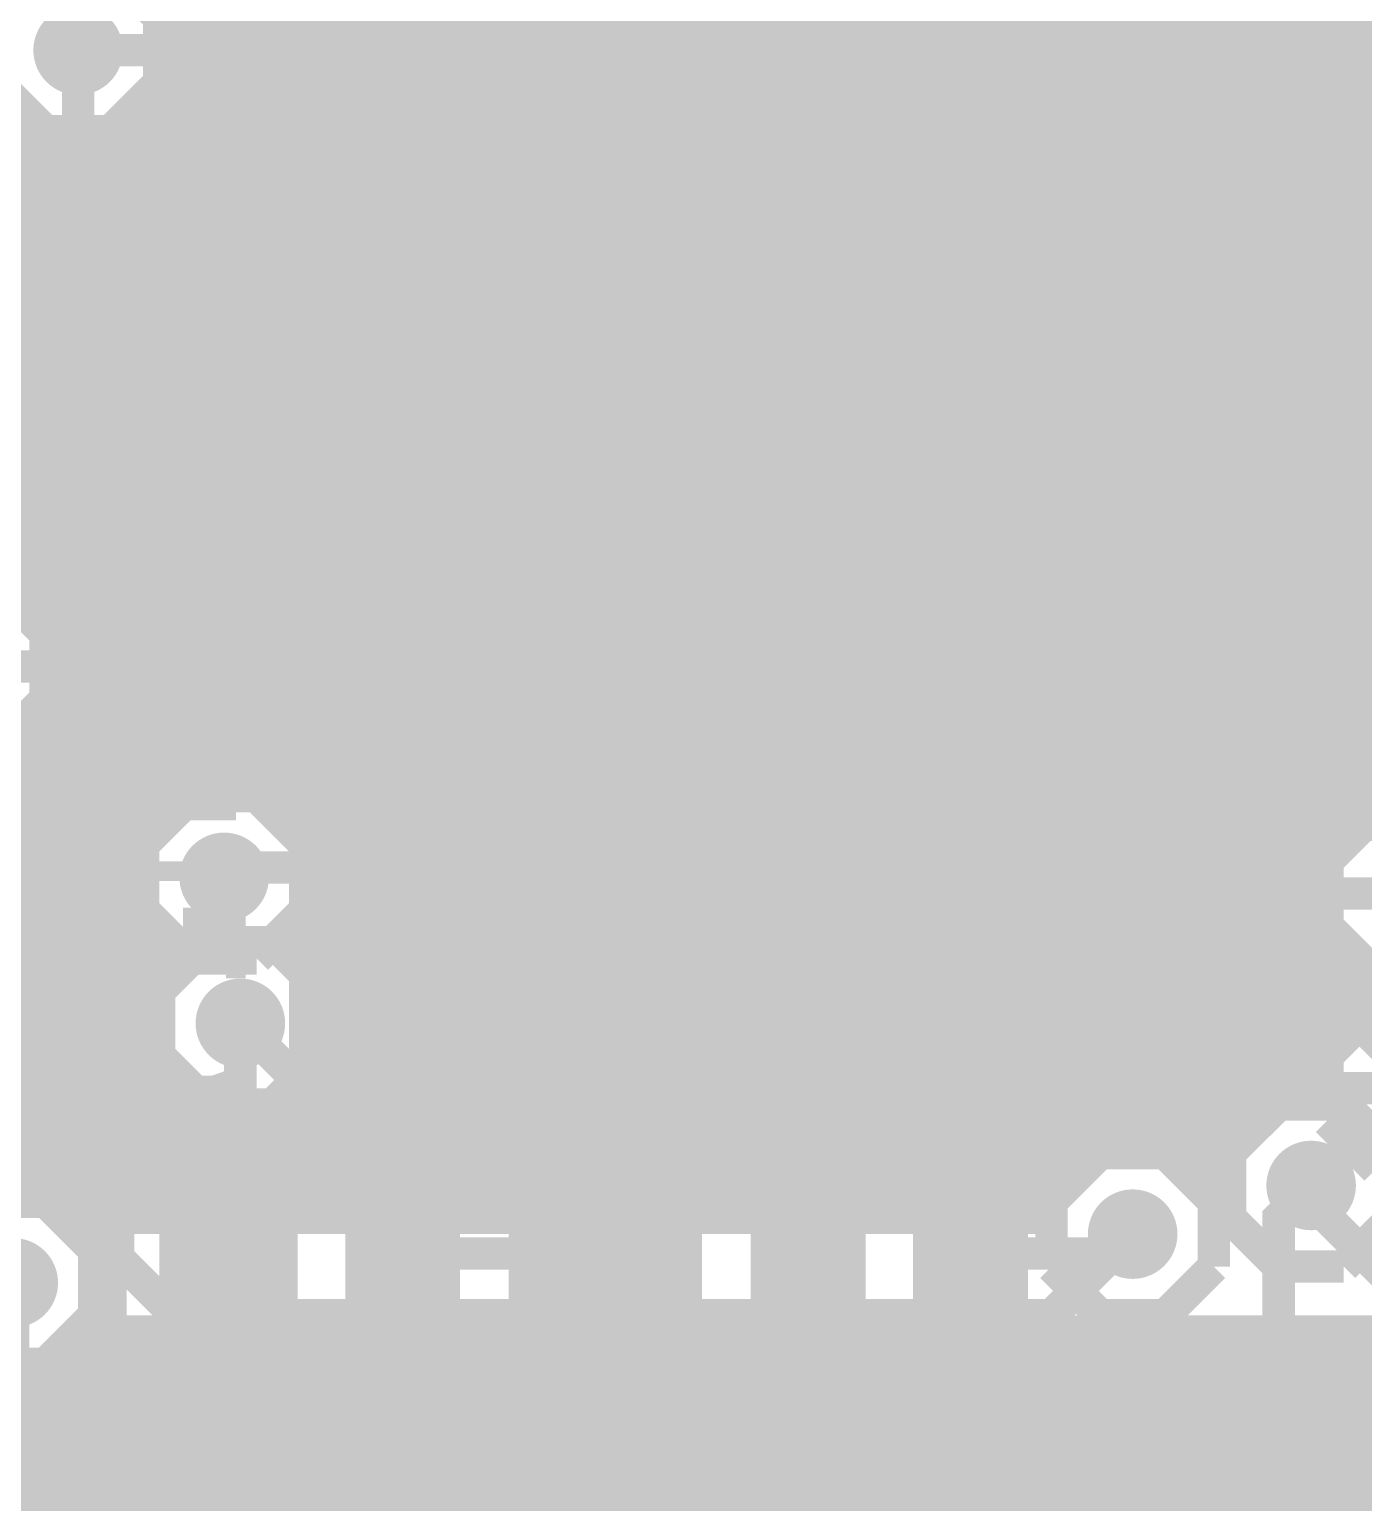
# Model space of a CAD drawing. Extents: x -5 to 208, y -5 to 206.
# Drawn here: x 96.77 to 107.22, y 165.03 to 176.57 of the extents above; entities that cross this region are included whole.
import ezdxf

# ---------------------------------------------------------------- set-up
doc = ezdxf.new("R2010")
doc.units = 0
doc.header["$MEASUREMENT"] = 0
doc.layers.get('0').update_dxf_attribs({"linetype": 'CONTINUOUS'})
for name, color, linetype in [('22-301-0_BOT', 7, 'CONTINUOUS'), ('22-301-0_DRD', 7, 'CONTINUOUS'), ('22-301-0_IN1', 1, 'CONTINUOUS'), ('22-301-0_IN2', 4, 'CONTINUOUS'), ('22-301-0_SMT', 5, 'CONTINUOUS'), ('22-301-0_SST', 10, 'CONTINUOUS'), ('22-301-0_TOP', 14, 'CONTINUOUS'), ('THRUHOLE_TAP', 11, 'CONTINUOUS')]:
    doc.layers.add(name, color=color, linetype=linetype)

# ---------------------------------------------------------------- blocks, each defined once
blk = doc.blocks.new('ROUND_66')
at = {"const_width": 0.35052}
blk.add_lwpolyline([(-0.17526, 0, 1), (0.17526, 0, 1)], format="xyb", close=True, dxfattribs=at)
blk = doc.blocks.new('ROUND_70')
at = {"const_width": 0.35052}
blk.add_lwpolyline([(-0.17526, 0, 1), (0.17526, 0, 1)], format="xyb", close=True, dxfattribs=at)
blk = doc.blocks.new('ROUND_69')
at = {"const_width": 0.35052}
blk.add_lwpolyline([(-0.17526, 0, 1), (0.17526, 0, 1)], format="xyb", close=True, dxfattribs=at)
blk = doc.blocks.new('RECTANGLE_6')
blk.add_solid([(0.4826, 0.4064), (0.4826, -0.4064), (-0.4826, 0.4064), (-0.4826, -0.4064)])
blk = doc.blocks.new('RECTANGLE_46')
blk.add_solid([(0.29972, 0.65024), (0.29972, -0.65024), (-0.29972, 0.65024), (-0.29972, -0.65024)])
blk = doc.blocks.new('RECTANGLE_47')
blk.add_solid([(0.44958, 0.65024), (0.44958, -0.65024), (-0.44958, 0.65024), (-0.44958, -0.65024)])
blk = doc.blocks.new('ROUND_74')
at = {"const_width": 0.10033}
blk.add_lwpolyline([(-0.050164, 0, 1), (0.050164, 0, 1)], format="xyb", close=True, dxfattribs=at)

msp = doc.modelspace()

# ---------------------------------------------------------------- linework, layer by layer
at = {"layer": '22-301-0_BOT', "const_width": 0.254}
for points in [[(102.3366, 197.485), (102.3366, 168.4782)], [(104.8512, 197.5358), (104.8512, 168.4782)], [(102.108, 197.44182), (102.108, 168.4782)], [(104.6226, 197.40118), (104.6226, 168.4782)], [(101.8794, 197.1548), (101.8794, 168.4782)], [(102.5652, 197.1802), (102.5652, 168.4782)], [(104.394, 197.13194), (104.394, 168.4782)], [(105.0798, 197.2056), (105.0798, 168.4782)], [(101.6508, 196.98208), (101.6508, 168.4782)], [(102.7938, 196.99732), (102.7938, 168.4782)], [(105.3084, 197.01256), (105.3084, 168.4782)], [(101.1936, 196.80936), (101.1936, 168.4782)], [(101.4222, 196.87032), (101.4222, 168.4782)], [(105.537, 192.84188), (105.537, 168.4782)], [(105.7656, 192.67424), (105.7656, 168.63568)], [(106.2228, 192.63614), (106.2228, 168.7322)], [(105.9942, 192.61582), (105.9942, 168.72966)], [(104.1654, 192.49644), (104.1654, 168.4782)], [(103.0224, 192.17894), (103.0224, 168.4782)], [(103.9368, 192.13322), (103.9368, 168.4782)], [(103.251, 192.02908), (103.251, 168.4782)], [(103.4796, 191.97828), (103.4796, 168.4782)], [(103.7082, 192.00876), (103.7082, 168.4782)], [(100.965, 185.24728), (100.965, 168.4782)], [(100.7364, 184.97296), (100.7364, 168.4782)], [(97.9932, 184.88152), (97.9932, 172.212)], [(98.2218, 184.88152), (98.2218, 170.60164)], [(98.4504, 184.88152), (98.4504, 170.58894)], [(98.679, 184.88152), (98.679, 170.48988)], [(98.9076, 184.88152), (98.9076, 170.22572)], [(99.1362, 184.88152), (99.1362, 168.71696)], [(99.3648, 184.88152), (99.3648, 168.48836)], [(99.5934, 184.88152), (99.5934, 168.4782)], [(99.822, 184.88152), (99.822, 168.4782)], [(100.0506, 184.88152), (100.0506, 168.4782)], [(100.2792, 184.85358), (100.2792, 168.4782)], [(100.5078, 184.86882), (100.5078, 168.4782)], [(107.569, 154.686), (108.331, 155.448), (108.331, 168.529), (107.823, 169.037), (107.315, 169.037), (106.807, 169.545), (106.807, 170.053), (107.061, 170.307), (107.061, 179.197)], [(106.4514, 178.89474), (106.4514, 170.34002)], [(106.6038, 178.69408), (106.6038, 170.49496)], [(96.139, 138.811), (95.631, 139.319), (95.631, 169.545), (97.028, 170.942), (97.028, 171.831), (96.393, 172.466), (96.393, 178.435)], [(106.6038, 176.657), (97.78492, 176.657)], [(97.282, 137.287), (97.282, 155.956), (97.409, 156.083), (97.409, 167.005), (96.901, 167.513), (96.901, 169.291), (97.536, 169.926), (97.536, 172.212), (97.155, 172.593), (97.155, 176.403)], [(106.6038, 176.4284), (97.83318, 176.4284)], [(106.6038, 176.1998), (97.8027, 176.1998)], [(97.7646, 176.10074), (97.7646, 172.62856)], [(106.6038, 175.9712), (97.68078, 175.9712)], [(97.6122, 175.90008), (97.6122, 172.78096)], [(106.6038, 175.7426), (97.6122, 175.7426)], [(106.6038, 175.514), (97.6122, 175.514)], [(106.6038, 175.2854), (97.6122, 175.2854)], [(106.6038, 175.0568), (97.6122, 175.0568)], [(106.6038, 174.8282), (97.6122, 174.8282)], [(106.6038, 174.5996), (97.6122, 174.5996)], [(106.6038, 174.371), (97.6122, 174.371)], [(106.6038, 174.1424), (97.6122, 174.1424)], [(106.6038, 173.9138), (97.6122, 173.9138)], [(106.6038, 173.6852), (97.6122, 173.6852)], [(106.6038, 173.4566), (97.6122, 173.4566)], [(106.6038, 173.228), (97.6122, 173.228)], [(106.6038, 172.9994), (97.6122, 172.9994)], [(97.6122, 172.78096), (97.85858, 172.53458)], [(106.6038, 172.7708), (97.62236, 172.7708)], [(106.6038, 172.5422), (97.85096, 172.5422)], [(106.6038, 172.3136), (97.9805, 172.3136)], [(97.9932, 172.212), (97.9932, 170.53306)], [(106.6038, 172.085), (97.9932, 172.085)], [(106.6038, 171.8564), (97.9932, 171.8564)], [(106.6038, 171.6278), (97.9932, 171.6278)], [(106.6038, 171.3992), (97.9932, 171.3992)], [(106.6038, 171.1706), (97.9932, 171.1706)], [(106.6038, 170.942), (97.9932, 170.942)], [(106.6038, 170.7134), (97.9932, 170.7134)], [(106.5911, 170.4848), (98.68408, 170.4848)], [(106.6038, 170.49496), (106.48442, 170.37558)], [(106.39806, 170.2562), (98.89236, 170.2562)], [(106.3498, 170.0276), (98.96856, 170.0276)], [(106.3498, 170.053), (106.3498, 169.545)], [(98.171, 156.718), (97.917, 156.972), (97.917, 167.767), (97.663, 168.021), (97.663, 169.037), (98.298, 169.672), (98.298, 169.926)], [(106.3498, 169.799), (98.96602, 169.799)], [(106.3498, 169.5704), (98.87712, 169.5704)], [(98.9076, 169.62374), (98.9076, 169.26052)], [(106.39806, 169.3418), (98.81108, 169.3418)], [(106.4514, 169.25798), (106.4514, 168.7322)], [(106.48696, 169.21734), (106.9721, 168.7322)], [(106.5911, 169.1132), (99.01936, 169.1132)], [(106.68, 169.0243), (106.68, 168.7322)], [(106.8197, 168.8846), (99.09556, 168.8846)], [(107.569, 168.275), (106.045, 168.275), (105.791, 168.021), (99.187, 168.021), (98.425, 168.783)], [(99.10318, 168.74998), (99.10079, 168.78277)], [(106.9086, 168.7957), (106.9086, 168.7322)], [(99.10318, 168.74998), (99.37496, 168.4782)], [(105.791, 168.656), (99.19716, 168.656)], [(106.9721, 168.7322), (106.045, 168.7322)], [(105.72242, 168.59758), (105.6005, 168.4782)], [(105.6005, 168.4782), (99.37496, 168.4782)], [(106.807, 167.513), (106.553, 167.259), (106.553, 154.051)], [(96.647, 156.591), (96.647, 166.751)]]:
    msp.add_lwpolyline(points, dxfattribs=at)
for points in [[(97.83572, 176.403, 0.4142136), (97.155, 177.08372)], [(97.6122, 175.90008, 0.2113087), (97.83468, 176.403)], [(97.9932, 172.212, 0.1989124), (97.85929, 172.53529)], [(98.298, 170.60672, 0.116858), (97.99255, 170.53434)], [(98.97872, 169.926, 0.4142136), (98.298, 170.60672)], [(106.48442, 170.37558, 0.1989124), (106.3508, 170.053)], [(98.72218, 169.39514, 0.2279913), (98.97751, 169.926)], [(106.3498, 169.545, 0.1989124), (106.48371, 169.22171)], [(106.3498, 169.545, 0.1989124), (106.48371, 169.22171)], [(99.10572, 168.783, 0.2872396), (98.72218, 169.39514)], [(106.045, 168.7322, 0.1989132), (105.72171, 168.59829)]]:
    msp.add_lwpolyline(points, format="xyb", dxfattribs=at)
at = {"layer": '22-301-0_DRD', "const_width": 0.254}
for points in [[(97.79, 176.657), (97.409, 177.038)], [(97.79, 176.149), (97.79, 176.657)], [(96.52, 176.149), (96.901, 175.768)], [(97.409, 175.768), (97.79, 176.149)], [(96.901, 175.768), (97.409, 175.768)], [(96.901, 171.831), (96.52, 172.212)], [(96.901, 171.323), (96.901, 171.831)], [(96.52, 170.942), (96.901, 171.323)], [(98.044, 170.561), (97.663, 170.18)], [(98.552, 170.561), (98.044, 170.561)], [(98.933, 170.18), (98.552, 170.561)], [(107.315, 170.434), (106.934, 170.053)], [(107.823, 170.434), (107.315, 170.434)], [(97.663, 170.18), (97.663, 169.672)], [(98.933, 169.672), (98.933, 170.18)], [(106.934, 170.053), (106.934, 169.545)], [(97.663, 169.672), (98.044, 169.291)], [(98.552, 169.291), (98.933, 169.672)], [(100.584, 169.4688), (100.203, 169.0878)], [(100.584, 169.4688), (100.203, 169.0878)], [(101.092, 169.4688), (100.584, 169.4688)], [(101.092, 169.4688), (100.584, 169.4688)], [(101.473, 169.0878), (101.092, 169.4688)], [(101.473, 169.0878), (101.092, 169.4688)], [(106.934, 169.545), (107.315, 169.164)], [(98.171, 169.418), (97.79, 169.037)], [(98.679, 169.418), (98.171, 169.418)], [(99.06, 169.037), (98.679, 169.418)], [(98.044, 169.291), (98.552, 169.291)], [(107.315, 169.164), (107.823, 169.164)], [(97.79, 169.037), (97.79, 168.529)], [(99.06, 168.529), (99.06, 169.037)], [(100.203, 169.0878), (100.203, 168.5798)], [(100.203, 169.0878), (100.203, 168.5798)], [(101.473, 168.5798), (101.473, 169.0878)], [(101.473, 168.5798), (101.473, 169.0878)], [(107.315, 168.91), (106.934, 168.529)], [(107.823, 168.91), (107.315, 168.91)], [(97.79, 168.529), (98.171, 168.148)], [(98.679, 168.148), (99.06, 168.529)], [(100.203, 168.5798), (100.584, 168.1988)], [(100.203, 168.5798), (100.584, 168.1988)], [(101.092, 168.1988), (101.473, 168.5798)], [(101.092, 168.1988), (101.473, 168.5798)], [(106.934, 168.529), (106.934, 168.021)], [(100.584, 168.1988), (101.092, 168.1988)], [(100.584, 168.1988), (101.092, 168.1988)], [(98.171, 168.148), (98.679, 168.148)], [(106.553, 168.148), (106.172, 167.767)], [(107.061, 168.148), (106.553, 168.148)], [(107.442, 167.767), (107.061, 168.148)], [(106.934, 168.021), (107.315, 167.64)], [(105.156, 167.767), (104.775, 167.386)], [(105.664, 167.767), (105.156, 167.767)], [(106.045, 167.386), (105.664, 167.767)], [(106.172, 167.767), (106.172, 167.259)], [(107.315, 167.64), (107.823, 167.64)], [(96.901, 167.386), (96.393, 167.386)], [(97.282, 167.005), (96.901, 167.386)], [(104.775, 167.386), (104.775, 166.878)], [(106.045, 166.878), (106.045, 167.386)], [(106.172, 167.259), (106.553, 166.878)], [(107.061, 166.878), (107.442, 167.259)], [(97.282, 166.497), (97.282, 167.005)], [(104.775, 166.878), (105.156, 166.497)], [(105.664, 166.497), (106.045, 166.878)], [(106.553, 166.878), (107.061, 166.878)], [(96.901, 166.116), (97.282, 166.497)], [(105.156, 166.497), (105.664, 166.497)], [(96.393, 166.116), (96.901, 166.116)]]:
    msp.add_lwpolyline(points, dxfattribs=at)
at = {"layer": '22-301-0_IN1', "const_width": 0.254}
for points in [[(99.187, 203.327), (99.187, 167.259)], [(99.4156, 203.327), (99.4156, 167.259)], [(99.6442, 197.97014), (99.6442, 167.259)], [(102.1588, 197.5358), (102.1588, 167.259)], [(104.6734, 197.485), (104.6734, 167.259)], [(102.3874, 197.40118), (102.3874, 167.259)], [(104.902, 197.44182), (104.902, 167.58412)], [(101.9302, 197.2056), (101.9302, 167.259)], [(102.616, 197.13194), (102.616, 167.259)], [(104.4448, 197.1802), (104.4448, 167.259)], [(105.1306, 197.1548), (105.1306, 167.75176)], [(101.7016, 197.01256), (101.7016, 167.259)], [(104.2162, 196.99732), (104.2162, 167.259)], [(105.3592, 196.98208), (105.3592, 167.81018)], [(101.2444, 196.81952), (101.2444, 167.259)], [(101.473, 196.89064), (101.473, 167.259)], [(97.8154, 194.26174), (97.8154, 176.56302)], [(98.9584, 194.14236), (98.9584, 170.08602)], [(98.044, 194.00012), (98.044, 170.55592)], [(98.2726, 193.90106), (98.2726, 170.60418)], [(98.7298, 193.95694), (98.7298, 170.45178)], [(98.5012, 193.88836), (98.5012, 170.5737)], [(105.5878, 192.79108), (105.5878, 167.78732)], [(105.8164, 192.65392), (105.8164, 167.67556)], [(106.2736, 192.65392), (106.2736, 167.93464)], [(106.045, 192.61328), (106.045, 167.3733)], [(102.8446, 192.49644), (102.8446, 167.259)], [(103.9876, 192.17894), (103.9876, 167.259)], [(103.0732, 192.13322), (103.0732, 167.259)], [(103.3018, 192.00876), (103.3018, 167.259)], [(103.5304, 191.97828), (103.5304, 167.259)], [(103.759, 192.02908), (103.759, 167.259)], [(101.0158, 185.4073), (101.0158, 167.259)], [(99.8728, 185.04154), (99.8728, 167.259)], [(100.7872, 185.01106), (100.7872, 167.259)], [(100.1014, 184.89676), (100.1014, 167.259)], [(100.33, 184.85104), (100.33, 167.259)], [(100.5586, 184.88406), (100.5586, 167.259)], [(106.5022, 178.80838), (106.5022, 168.12006)], [(106.7308, 178.60264), (106.7308, 168.18864)], [(106.9594, 178.5239), (106.9594, 170.09872)], [(107.188, 178.52898), (107.188, 170.36288)], [(199.644, 176.6062), (97.8027, 176.6062)], [(187.22594, 176.3776), (97.83318, 176.3776)], [(118.80088, 176.149), (97.78492, 176.149)], [(97.8154, 176.24044), (97.8154, 170.40352)], [(96.67494, 175.9204), (67.691, 175.9204)], [(96.6724, 175.92294), (96.6724, 172.12056)], [(118.63324, 175.9204), (97.63252, 175.9204)], [(97.5868, 175.87722), (97.5868, 167.259)], [(118.57482, 175.6918), (67.691, 175.6918)], [(96.901, 175.77308), (96.901, 171.8183)], [(97.1296, 175.72228), (97.1296, 167.259)], [(97.3582, 175.75276), (97.3582, 167.259)], [(118.59514, 175.4632), (67.691, 175.4632)], [(118.7069, 175.2346), (67.691, 175.2346)], [(119.00916, 175.006), (67.691, 175.006)], [(148.0439, 174.7774), (80.40624, 174.7774)], [(147.93214, 174.5488), (80.59166, 174.5488)], [(147.91182, 174.3202), (80.66024, 174.3202)], [(147.97024, 174.0916), (80.64754, 174.0916)], [(148.13788, 173.863), (80.54848, 173.863)], [(119.59844, 173.6344), (80.28432, 173.6344)], [(119.23522, 173.4058), (67.691, 173.4058)], [(119.11076, 173.1772), (96.13392, 173.1772)], [(119.08028, 172.9486), (96.27108, 172.9486)], [(111.13516, 172.72), (96.31172, 172.72)], [(110.8329, 172.4914), (96.27108, 172.4914)], [(110.72114, 172.2628), (96.13392, 172.2628)], [(108.23702, 172.0342), (96.76892, 172.0342)], [(108.00588, 171.8056), (96.90608, 171.8056)], [(107.91698, 171.577), (96.94672, 171.577)], [(96.901, 171.33316), (96.901, 167.38092)], [(107.9119, 171.3484), (96.90608, 171.3484)], [(107.99064, 171.1198), (96.76892, 171.1198)], [(96.6724, 171.0309), (96.6724, 167.42918)], [(108.19638, 170.8912), (92.4687, 170.8912)], [(182.9689, 170.6626), (92.49918, 170.6626)], [(97.84588, 170.434), (92.45092, 170.434)], [(107.32516, 170.434), (98.75012, 170.434)], [(97.67824, 170.2054), (92.29852, 170.2054)], [(107.0229, 170.2054), (98.91776, 170.2054)], [(97.61982, 169.9768), (67.691, 169.9768)], [(106.91114, 169.9768), (98.97618, 169.9768)], [(97.64014, 169.7482), (67.691, 169.7482)], [(106.89082, 169.7482), (98.95332, 169.7482)], [(98.9584, 169.76344), (98.9584, 169.20464)], [(97.7519, 169.5196), (67.691, 169.5196)], [(97.8154, 169.44594), (97.8154, 169.08272)], [(106.94924, 169.5196), (98.84156, 169.5196)], [(106.9594, 169.49674), (106.9594, 168.57472)], [(97.97288, 169.291), (67.691, 169.291)], [(107.11688, 169.291), (98.87712, 169.291)], [(107.188, 169.23512), (107.188, 168.83888)], [(97.80524, 169.0624), (67.691, 169.0624)], [(120.26392, 169.0624), (99.04476, 169.0624)], [(97.74682, 168.8338), (67.691, 168.8338)], [(107.18038, 168.8338), (99.10318, 168.8338)], [(97.76714, 168.6052), (67.691, 168.6052)], [(106.97464, 168.6052), (99.08032, 168.6052)], [(97.8154, 168.48074), (97.8154, 167.259)], [(97.8789, 168.3766), (67.691, 168.3766)], [(98.9584, 168.36136), (98.9584, 167.259)], [(106.8959, 168.3766), (98.96856, 168.3766)], [(98.044, 168.21912), (98.044, 167.259)], [(98.7298, 168.17594), (98.7298, 167.259)], [(98.18116, 168.148), (67.691, 168.148)], [(98.2726, 168.12006), (98.2726, 167.259)], [(98.5012, 168.10736), (98.5012, 167.259)], [(106.56316, 168.148), (98.6663, 168.148)], [(106.2609, 167.9194), (67.691, 167.9194)], [(105.02138, 167.6908), (67.691, 167.6908)], [(106.14914, 167.6908), (105.79608, 167.6908)], [(104.81564, 167.4622), (67.691, 167.4622)], [(106.12882, 167.4622), (106.00436, 167.4622)], [(104.74198, 167.259), (97.09912, 167.259)], [(106.17708, 167.259), (106.07802, 167.259)], [(112.95888, 166.37), (97.21088, 166.37)], [(97.2312, 166.37), (97.2312, 156.93898)], [(97.4598, 166.37), (97.4598, 137.94232)], [(97.6884, 166.37), (97.6884, 157.19552)], [(97.917, 166.37), (97.917, 157.34792)], [(98.1456, 166.37), (98.1456, 157.39618)], [(98.3742, 166.37), (98.3742, 157.3657)], [(98.6028, 166.37), (98.6028, 157.24378)], [(98.8314, 166.37), (98.8314, 156.87802)], [(99.06, 166.37), (99.06, 136.95172)], [(99.2886, 166.37), (99.2886, 136.91108)], [(99.5172, 166.37), (99.5172, 136.77392)], [(99.7458, 166.37), (99.7458, 121.412)], [(99.9744, 166.37), (99.9744, 121.412)], [(100.203, 166.37), (100.203, 121.412)], [(100.4316, 166.37), (100.4316, 121.412)], [(100.6602, 166.37), (100.6602, 121.412)], [(100.8888, 166.37), (100.8888, 121.412)], [(101.1174, 166.37), (101.1174, 121.412)], [(101.346, 166.37), (101.346, 121.412)], [(101.5746, 166.37), (101.5746, 121.412)], [(101.8032, 166.37), (101.8032, 121.412)], [(102.0318, 166.37), (102.0318, 121.412)], [(102.2604, 166.37), (102.2604, 121.412)], [(102.489, 166.37), (102.489, 121.412)], [(102.7176, 166.37), (102.7176, 121.412)], [(102.9462, 166.37), (102.9462, 121.412)], [(103.1748, 166.37), (103.1748, 121.412)], [(103.4034, 166.37), (103.4034, 121.412)], [(103.632, 166.37), (103.632, 121.412)], [(103.8606, 166.37), (103.8606, 121.412)], [(104.0892, 166.37), (104.0892, 121.412)], [(104.3178, 166.37), (104.3178, 121.412)], [(104.5464, 166.37), (104.5464, 121.412)], [(104.775, 166.37), (104.775, 121.412)], [(105.0036, 166.37), (105.0036, 121.412)], [(105.2322, 166.37), (105.2322, 121.412)], [(105.4608, 166.37), (105.4608, 121.412)], [(105.6894, 166.37), (105.6894, 121.412)], [(105.918, 166.37), (105.918, 154.2923)], [(106.1466, 166.37), (106.1466, 154.59456)], [(106.3752, 166.37), (106.3752, 154.70632)], [(106.6038, 166.37), (106.6038, 154.72918)], [(106.8324, 166.37), (106.8324, 164.68852)], [(107.061, 166.37), (107.061, 164.84092)], [(107.2896, 166.37), (107.2896, 164.88918)], [(113.24844, 166.2176), (97.06864, 166.2176)], [(97.0026, 166.17188), (97.0026, 157.17012)], [(164.01288, 165.989), (93.3323, 165.989)], [(96.774, 166.08298), (96.774, 157.25902)], [(176.149, 165.7604), (93.63456, 165.7604)], [(176.149, 165.5318), (93.74632, 165.5318)], [(176.149, 165.3032), (93.76918, 165.3032)], [(176.149, 165.0746), (93.71076, 165.0746)]]:
    msp.add_lwpolyline(points, dxfattribs=at)
for points in [[(97.155, 177.08372, 0.4142136), (96.47428, 176.403)], [(97.83572, 176.403, 0.4142136), (97.155, 177.08372)], [(96.47428, 176.403, 0.4142136), (97.155, 175.72228)], [(97.155, 175.72228, 0.4142136), (97.83572, 176.403)], [(96.94672, 171.577, 0.4142136), (96.266, 172.25772)], [(96.266, 170.89628, 0.4142136), (96.94672, 171.577)], [(98.298, 170.60672, 0.4142136), (97.61728, 169.926)], [(98.97872, 169.926, 0.4142136), (98.298, 170.60672)], [(107.569, 170.47972, 0.4142136), (106.88828, 169.799)], [(97.61728, 169.926, 0.2872396), (98.00082, 169.31386)], [(98.72218, 169.39514, 0.2279913), (98.97751, 169.926)], [(106.88828, 169.799, 0.4142136), (107.569, 169.11828)], [(99.10572, 168.783, 0.2872396), (98.72218, 169.39514)], [(98.00082, 169.31386, 0.2279913), (97.74549, 168.783)], [(107.569, 168.95572, 0.4142136), (106.88828, 168.275)], [(97.74428, 168.783, 0.4142136), (98.425, 168.10228)], [(98.425, 168.10228, 0.4142136), (99.10572, 168.783)], [(106.807, 168.19372, 0.4142136), (106.12628, 167.513)], [(106.89336, 168.1861, 0.031912), (106.807, 168.19162)], [(106.88828, 168.275, 0.0327187), (106.89409, 168.1862)], [(105.41, 167.81272, 0.3601992), (104.74198, 167.259)], [(106.07802, 167.259, 0.3601991), (105.41, 167.81272)], [(106.12628, 167.513, 0.0961159), (106.17567, 167.25843)], [(96.647, 167.43172, 0.1838461), (96.19444, 167.2595)], [(97.09912, 167.259, 0.183846), (96.647, 167.43106)], [(96.08312, 166.37, 0.2491151), (96.647, 166.07047)], [(96.647, 166.07028, 0.2491143), (97.21104, 166.36989)]]:
    msp.add_lwpolyline(points, format="xyb", dxfattribs=at)
at = {"layer": '22-301-0_IN2', "const_width": 0.254}
for points in [[(97.155, 177.08372, 0.4142136), (96.47428, 176.403)], [(96.47428, 176.403, 0.4142136), (97.155, 175.72228)], [(97.155, 175.72228, 0.2113081), (97.65869, 175.9451)], [(96.94672, 171.577, 0.4142136), (96.266, 172.25772)], [(96.79178, 171.1452, 0.1736053), (96.94636, 171.577)], [(97.69094, 170.2308, 0.1168576), (97.61872, 169.926)], [(97.61728, 169.926, 0.2872396), (98.00082, 169.31386)], [(107.06608, 169.3418, 0.2113087), (107.569, 169.11932)], [(98.00082, 169.31386, 0.2279913), (97.74549, 168.783)], [(107.569, 168.95572, 0.4142136), (106.88828, 168.275)], [(97.74428, 168.783, 0.1168577), (97.81665, 168.47755)], [(106.807, 168.19372, 0.4142136), (106.12628, 167.513)], [(106.89336, 168.1861, 0.031912), (106.807, 168.19162)], [(106.88828, 168.275, 0.0327187), (106.89409, 168.1862)], [(105.41, 167.81272, 0.3601992), (104.74198, 167.259)], [(106.07802, 167.259, 0.3601991), (105.41, 167.81272)], [(98.679, 167.5638, 0.1989116), (99.00229, 167.69771)], [(98.679, 167.5638, 0.1989116), (99.00229, 167.69771)], [(106.12628, 167.513, 0.0961159), (106.17567, 167.25843)]]:
    msp.add_lwpolyline(points, format="xyb", dxfattribs=at)
for points in [[(97.155, 176.403), (147.32, 176.403), (147.828, 175.895), (187.706, 175.895)], [(96.6724, 175.92294), (96.6724, 172.12056)], [(118.64594, 175.9458), (97.65792, 175.9458)], [(97.8154, 175.9458), (97.8154, 171.1452)], [(98.044, 175.9458), (98.044, 171.1452)], [(98.2726, 175.9458), (98.2726, 171.1452)], [(98.5012, 175.9458), (98.5012, 171.1452)], [(98.7298, 175.9458), (98.7298, 171.1452)], [(98.9584, 175.9458), (98.9584, 171.1452)], [(99.187, 175.9458), (99.187, 171.1452)], [(99.4156, 175.9458), (99.4156, 171.1452)], [(99.6442, 175.9458), (99.6442, 171.1452)], [(99.8728, 175.9458), (99.8728, 171.1452)], [(100.1014, 175.9458), (100.1014, 171.1452)], [(100.33, 175.9458), (100.33, 171.1452)], [(100.5586, 175.9458), (100.5586, 171.1452)], [(100.7872, 175.9458), (100.7872, 171.1452)], [(101.0158, 175.9458), (101.0158, 171.1452)], [(101.2444, 175.9458), (101.2444, 171.1452)], [(101.473, 175.9458), (101.473, 171.1452)], [(101.7016, 175.9458), (101.7016, 171.1452)], [(101.9302, 175.9458), (101.9302, 171.1452)], [(102.1588, 175.9458), (102.1588, 171.1452)], [(102.3874, 175.9458), (102.3874, 171.1452)], [(102.616, 175.9458), (102.616, 171.1452)], [(102.8446, 175.9458), (102.8446, 171.1452)], [(103.0732, 175.9458), (103.0732, 171.1452)], [(103.3018, 175.9458), (103.3018, 171.1452)], [(103.5304, 175.9458), (103.5304, 171.1452)], [(103.759, 175.9458), (103.759, 171.1452)], [(103.9876, 175.9458), (103.9876, 171.1452)], [(104.2162, 175.9458), (104.2162, 171.1452)], [(104.4448, 175.9458), (104.4448, 171.1452)], [(104.6734, 175.9458), (104.6734, 171.1452)], [(104.902, 175.9458), (104.902, 171.1452)], [(105.1306, 175.9458), (105.1306, 171.1452)], [(105.3592, 175.9458), (105.3592, 171.1452)], [(105.5878, 175.9458), (105.5878, 171.1452)], [(105.8164, 175.9458), (105.8164, 171.1452)], [(106.045, 175.9458), (106.045, 171.1452)], [(106.2736, 175.9458), (106.2736, 171.1452)], [(106.5022, 175.9458), (106.5022, 171.1452)], [(106.7308, 175.9458), (106.7308, 171.1452)], [(106.9594, 175.9458), (106.9594, 171.1452)], [(107.188, 175.9458), (107.188, 171.1452)], [(96.76638, 175.8442), (67.691, 175.8442)], [(118.60276, 175.8442), (97.54108, 175.8442)], [(97.5868, 175.87722), (97.5868, 171.1452)], [(96.901, 175.77308), (96.901, 171.8183)], [(97.1296, 175.72228), (97.1296, 171.1452)], [(97.3582, 175.75276), (97.3582, 171.1452)], [(118.57228, 175.6156), (67.691, 175.6156)], [(118.62308, 175.387), (67.691, 175.387)], [(118.77294, 175.1584), (67.691, 175.1584)], [(147.3835, 174.9298), (67.691, 174.9298)], [(147.6121, 174.7012), (80.48752, 174.7012)], [(147.8407, 174.4726), (80.62468, 174.4726)], [(147.92198, 174.244), (80.66532, 174.244)], [(148.01088, 174.0154), (80.62468, 174.0154)], [(148.24202, 173.7868), (80.48752, 173.7868)], [(119.41302, 173.5582), (67.691, 173.5582)], [(119.18188, 173.3296), (95.93072, 173.3296)], [(119.09298, 173.101), (96.19488, 173.101)], [(119.0879, 172.8724), (96.29394, 172.8724)], [(110.99038, 172.6438), (96.30664, 172.6438)], [(110.78464, 172.4152), (96.23806, 172.4152)], [(110.7059, 172.1866), (96.56572, 172.1866)], [(108.13288, 171.958), (96.82988, 171.958)], [(107.96524, 171.7294), (96.92894, 171.7294)], [(107.569, 169.799), (100.457, 169.799), (98.679, 168.021), (79.121, 168.021), (75.692, 171.45)], [(107.90682, 171.5008), (96.94164, 171.5008)], [(96.901, 171.33316), (96.901, 171.1452)], [(107.92714, 171.2722), (96.87306, 171.2722)], [(107.97794, 171.1452), (96.79178, 171.1452)], [(91.821, 170.688), (121.666, 170.688), (122.047, 170.307), (188.595, 170.307)], [(97.69094, 170.2308), (92.32392, 170.2308)], [(96.6724, 170.2308), (96.6724, 168.4782)], [(96.901, 170.2308), (96.901, 168.4782)], [(97.1296, 170.2308), (97.1296, 168.4782)], [(97.3582, 170.2308), (97.3582, 168.4782)], [(97.5868, 170.2308), (97.5868, 168.4782)], [(97.64776, 170.1292), (92.20708, 170.1292)], [(97.61728, 169.9006), (77.88656, 169.9006)], [(97.66808, 169.672), (78.11516, 169.672)], [(97.8154, 169.44594), (97.8154, 169.08272)], [(97.81794, 169.4434), (78.34376, 169.4434)], [(100.64496, 169.3418), (99.00666, 167.70096)], [(107.06608, 169.3418), (100.64496, 169.3418)], [(100.7872, 169.3418), (100.7872, 167.259)], [(101.0158, 169.3418), (101.0158, 167.259)], [(101.2444, 169.3418), (101.2444, 167.259)], [(101.473, 169.3418), (101.473, 167.259)], [(101.7016, 169.3418), (101.7016, 167.259)], [(101.9302, 169.3418), (101.9302, 167.259)], [(102.1588, 169.3418), (102.1588, 167.259)], [(102.3874, 169.3418), (102.3874, 167.259)], [(102.616, 169.3418), (102.616, 167.259)], [(102.8446, 169.3418), (102.8446, 167.259)], [(103.0732, 169.3418), (103.0732, 167.259)], [(103.3018, 169.3418), (103.3018, 167.259)], [(103.5304, 169.3418), (103.5304, 167.259)], [(103.759, 169.3418), (103.759, 167.259)], [(103.9876, 169.3418), (103.9876, 167.259)], [(104.2162, 169.3418), (104.2162, 167.259)], [(104.4448, 169.3418), (104.4448, 167.259)], [(104.6734, 169.3418), (104.6734, 167.259)], [(104.902, 169.3418), (104.902, 167.58412)], [(105.1306, 169.3418), (105.1306, 167.75176)], [(105.3592, 169.3418), (105.3592, 167.81018)], [(105.5878, 169.3418), (105.5878, 167.78732)], [(105.8164, 169.3418), (105.8164, 167.67556)], [(106.045, 169.3418), (106.045, 167.3733)], [(106.2736, 169.3418), (106.2736, 167.93464)], [(106.5022, 169.3418), (106.5022, 168.12006)], [(106.7308, 169.3418), (106.7308, 168.18864)], [(106.9594, 169.3418), (106.9594, 168.57472)], [(97.89922, 169.2148), (78.57236, 169.2148)], [(107.22102, 169.2148), (100.51796, 169.2148)], [(100.5586, 169.2529), (100.5586, 167.259)], [(107.188, 169.23512), (107.188, 168.83888)], [(97.77476, 168.9862), (78.80096, 168.9862)], [(120.29694, 168.9862), (100.28936, 168.9862)], [(100.33, 169.0243), (100.33, 167.259)], [(97.74428, 168.7576), (79.02956, 168.7576)], [(107.08894, 168.7576), (100.06076, 168.7576)], [(100.1014, 168.7957), (100.1014, 167.259)], [(97.79508, 168.529), (79.25816, 168.529)], [(106.93908, 168.529), (99.83216, 168.529)], [(99.8728, 168.5671), (99.8728, 167.259)], [(97.81794, 168.4782), (79.30896, 168.4782)], [(106.88828, 168.3004), (99.60356, 168.3004)], [(99.6442, 168.3385), (99.6442, 167.259)], [(106.41838, 168.0718), (99.37496, 168.0718)], [(99.4156, 168.1099), (99.4156, 167.259)], [(106.21264, 167.8432), (99.14636, 167.8432)], [(99.187, 167.8813), (99.187, 167.259)], [(130.175, 167.767), (129.667, 167.259), (114.173, 167.259), (113.792, 167.64), (113.157, 167.64), (112.014, 166.497), (107.696, 166.497), (106.807, 167.386), (106.807, 167.513)], [(104.92994, 167.6146), (98.88728, 167.6146)], [(98.9584, 167.65778), (98.9584, 167.259)], [(106.1339, 167.6146), (105.88752, 167.6146)], [(67.945, 155.321), (67.945, 157.099), (73.152, 162.306), (87.757, 162.306), (92.075, 166.624), (95.377, 166.624), (96.266, 167.513), (96.901, 167.513), (97.917, 166.497), (104.775, 166.497), (105.41, 167.132)], [(97.49536, 167.5638), (97.80016, 167.259)], [(98.679, 167.5638), (97.49536, 167.5638)], [(97.5868, 167.5638), (97.5868, 167.47236)], [(97.8154, 167.5638), (97.8154, 167.259)], [(98.044, 167.5638), (98.044, 167.259)], [(98.2726, 167.5638), (98.2726, 167.259)], [(98.5012, 167.5638), (98.5012, 167.259)], [(98.7298, 167.56634), (98.7298, 167.259)], [(192.405, 165.735), (192.405, 165.862), (190.881, 167.386), (166.37, 167.386), (164.211, 165.227), (114.427, 165.227), (114.173, 164.973), (93.98, 164.973), (89.789, 160.782), (72.39, 160.782), (70.231, 158.623), (70.231, 153.797), (70.739, 153.289), (72.898, 153.289), (73.279, 153.67)], [(104.78008, 167.386), (97.67316, 167.386)], [(106.13898, 167.386), (106.03992, 167.386)], [(104.74198, 167.259), (97.80016, 167.259)], [(106.17708, 167.259), (106.07802, 167.259)], [(92.329, 165.862), (92.583, 166.116), (93.218, 166.116), (93.345, 165.989), (113.665, 165.989), (113.919, 166.243), (150.749, 166.243), (151.257, 166.751)], [(164.465, 166.497), (164.465, 166.37), (163.83, 165.735), (114.173, 165.735), (113.919, 165.481), (93.218, 165.481), (93.091, 165.354)]]:
    msp.add_lwpolyline(points, dxfattribs=at)
at = {"layer": '22-301-0_SST'}
for points, const_width in [([(107.2642, 176.27854), (107.2642, 176.75098), (107.94238, 176.51476), (107.94238, 176.39538), (106.92638, 176.39538)], 0.1524), ([(99.41306, 173.9773), (99.24542, 174.03826), (99.24542, 174.39386), (99.41306, 174.45228), (100.09124, 174.45228), (100.26142, 174.39386), (100.26142, 174.03826), (100.09124, 173.9773)], 0.1524), ([(104.1654, 174.29734), (104.1654, 173.94174), (104.33558, 173.82236), (104.50576, 173.82236), (104.6734, 173.94174), (104.6734, 174.29734), (103.6574, 174.29734)], 0.1524), ([(104.1654, 174.00016), (103.6574, 173.82236)], 0.1524), ([(109.85246, 173.78934), (109.75086, 173.89094), (105.85196, 173.89094), (105.85196, 170.28668), (110.04804, 170.28668), (110.04804, 173.5836), (109.85246, 173.78934)], 0.1524), ([(99.24542, 173.25848), (99.24542, 173.4947)], 0.1524), ([(99.24542, 173.37786), (100.26142, 173.37786), (100.09124, 173.4947)], 0.1524), ([(103.6574, 173.10354), (103.6574, 173.33976)], 0.1524), ([(103.6574, 173.22292), (104.6734, 173.22292), (104.50576, 173.33976)], 0.1524), ([(105.95102, 173.28388), (110.04804, 173.28388)], 0.1524), ([(99.24542, 172.53966), (99.24542, 172.77588)], 0.1524), ([(99.24542, 172.6565), (100.26142, 172.6565), (100.09124, 172.77588)], 0.1524), ([(104.1654, 172.67936), (104.1654, 172.32376), (103.99776, 172.26534), (103.82758, 172.26534), (103.6574, 172.32376), (103.6574, 172.67936), (103.82758, 172.74032), (103.99776, 172.74032), (104.6734, 172.50156)], 0.1524), ([(99.24542, 171.9961), (99.41306, 172.11548), (99.58324, 172.1739), (99.92106, 172.1739), (100.09124, 172.11548), (100.26142, 171.9961), (100.26142, 171.87926), (100.09124, 171.75988), (99.92106, 171.70146), (99.58324, 171.70146), (99.41306, 171.75988), (99.24542, 171.87926), (99.24542, 171.9961)], 0.1524), ([(103.82758, 171.90212), (103.6574, 171.84116), (103.6574, 171.48556), (103.82758, 171.42714), (104.1654, 171.42714), (104.33558, 171.54652), (104.33558, 171.90212), (104.6734, 171.90212), (104.6734, 171.42714)], 0.1524), ([(100.5205, 168.0845), (100.5205, 171.0055), (98.8822, 171.0055), (98.8822, 168.0845), (100.5205, 168.0845)], 0.1524), ([(103.3145, 171.0055), (103.3145, 168.0845), (104.9528, 168.0845), (104.9528, 171.0055), (103.3145, 171.0055)], 0.1524), ([(98.38944, 169.97426), (97.54362, 169.97426), (97.37344, 170.03522), (97.37344, 170.39082), (97.54362, 170.44924), (98.38944, 170.44924)], 0.1524), ([(102.83444, 169.97426), (101.98862, 169.97426), (101.81844, 170.03522), (101.81844, 170.39082), (101.98862, 170.44924), (102.83444, 170.44924)], 0.1524), ([(97.54362, 169.61104), (97.37344, 169.55262), (97.37344, 169.19702), (97.54362, 169.13606), (97.88144, 169.13606), (98.05162, 169.25544), (98.05162, 169.61104), (98.38944, 169.61104), (98.38944, 169.13606)], 0.1524), ([(102.32644, 169.55262), (102.32644, 169.19702), (102.15626, 169.13606), (101.98862, 169.13606), (101.81844, 169.19702), (101.81844, 169.55262), (101.98862, 169.61104), (102.15626, 169.61104), (102.83444, 169.37482)], 0.1524), ([(97.37344, 168.29786), (97.37344, 168.77284), (98.05162, 168.29786), (98.21926, 168.29786), (98.38944, 168.35882), (98.38944, 168.71442), (98.21926, 168.77284)], 0.1524), ([(101.81844, 168.29786), (101.81844, 168.77284), (102.49662, 168.29786), (102.66426, 168.29786), (102.83444, 168.35882), (102.83444, 168.71442), (102.66426, 168.77284)], 0.1524), ([(97.5614, 162.179), (97.5614, 165.989), (100.584, 165.989), (100.584, 161.6456), (98.0948, 161.6456), (97.5614, 162.179)], 0.20066), ([(102.0064, 162.179), (102.0064, 165.989), (105.029, 165.989), (105.029, 161.6456), (102.5398, 161.6456), (102.0064, 162.179)], 0.20066), ([(107.0864, 162.179), (107.0864, 165.989), (110.109, 165.989), (110.109, 161.6456), (107.6198, 161.6456), (107.0864, 162.179)], 0.20066), ([(106.77144, 164.51326), (105.92562, 164.51326), (105.75544, 164.57422), (105.75544, 164.92982), (105.92562, 164.98824), (106.77144, 164.98824)], 0.1524)]:
    msp.add_lwpolyline(points, dxfattribs=dict(at, const_width=const_width))
at = {"layer": '22-301-0_TOP'}
for points, const_width in [([(100.1522, 184.69356), (100.1522, 173.5455)], 0.254), ([(100.3808, 184.67324), (100.3808, 173.5455)], 0.254), ([(100.6094, 184.70372), (100.6094, 173.5455)], 0.254), ([(100.838, 184.70372), (100.838, 173.5455)], 0.254), ([(101.0666, 184.70372), (101.0666, 173.5455)], 0.254), ([(101.2952, 184.70372), (101.2952, 173.5455)], 0.254), ([(101.5238, 184.70372), (101.5238, 173.5455)], 0.254), ([(101.7524, 184.70372), (101.7524, 173.5455)], 0.254), ([(101.981, 184.70372), (101.981, 173.5455)], 0.254), ([(102.2096, 184.70372), (102.2096, 173.5455)], 0.254), ([(102.4382, 184.70372), (102.4382, 173.5455)], 0.254), ([(102.6668, 184.70372), (102.6668, 173.5455)], 0.254), ([(102.8954, 184.70372), (102.8954, 173.65726)], 0.254), ([(103.124, 184.70372), (103.124, 173.88586)], 0.254), ([(103.3526, 184.70372), (103.3526, 174.11446)], 0.254), ([(103.5812, 184.70372), (103.5812, 174.31258)], 0.254), ([(103.8098, 184.70372), (103.8098, 174.4091)], 0.254), ([(104.0384, 184.70372), (104.0384, 174.4345)], 0.254), ([(104.267, 184.70372), (104.267, 174.4345)], 0.254), ([(104.4956, 184.70372), (104.4956, 174.4345)], 0.254), ([(104.7242, 184.70372), (104.7242, 174.4345)], 0.254), ([(104.9528, 184.70372), (104.9528, 174.4345)], 0.254), ([(105.1814, 184.70372), (105.1814, 174.4345)], 0.254), ([(105.41, 184.70372), (105.41, 174.4345)], 0.254), ([(105.6386, 184.70372), (105.6386, 174.4345)], 0.254), ([(105.8672, 184.70372), (105.8672, 174.4345)], 0.254), ([(106.0958, 184.70372), (106.0958, 176.04232)], 0.254), ([(99.9236, 184.5056), (99.9236, 173.5455)], 0.254), ([(99.695, 184.277), (99.695, 173.5455)], 0.254), ([(99.4664, 184.0484), (99.4664, 173.5455)], 0.254), ([(99.2378, 183.8198), (99.2378, 173.5455)], 0.254), ([(99.0092, 183.5912), (99.0092, 173.5455)], 0.254), ([(98.7806, 183.3626), (98.7806, 173.5455)], 0.254), ([(98.552, 183.134), (98.552, 173.5455)], 0.254), ([(98.3234, 182.9054), (98.3234, 173.5455)], 0.254), ([(98.0948, 182.6768), (98.0948, 173.5455)], 0.254), ([(106.3244, 178.75758), (106.3244, 176.04232)], 0.254), ([(106.553, 178.50612), (106.553, 176.04232)], 0.254), ([(106.7816, 178.38674), (106.7816, 176.04232)], 0.254), ([(107.0102, 178.34102), (107.0102, 176.04232)], 0.254), ([(107.2388, 178.3588), (107.2388, 176.04232)], 0.254), ([(108.585, 176.4792), (98.00844, 176.4792)], 0.254), ([(108.585, 176.2506), (97.99828, 176.2506)], 0.254), ([(105.87228, 176.022), (97.92208, 176.022)], 0.254), ([(107.48772, 176.04232), (105.87228, 176.04232)], 0.254), ([(105.87228, 176.04232), (105.87228, 174.4345)], 0.254), ([(106.68, 176.04232), (106.68, 174.88408)], 0.254), ([(97.8662, 175.92294), (97.8662, 173.5455)], 0.254), ([(105.87228, 175.7934), (97.75698, 175.7934)], 0.254), ([(97.6376, 175.69434), (97.6376, 173.5455)], 0.254), ([(96.97212, 175.5648), (94.8055, 175.5648)], 0.254), ([(96.7232, 175.66132), (96.7232, 173.5455)], 0.254), ([(96.9518, 175.56988), (96.9518, 173.5455)], 0.254), ([(105.87228, 175.5648), (97.33534, 175.5648)], 0.254), ([(97.409, 175.58258), (97.409, 173.5455)], 0.254), ([(97.1804, 175.54448), (97.1804, 173.5455)], 0.254), ([(105.87228, 175.3362), (94.8055, 175.3362)], 0.254), ([(139.065, 175.1838), (138.9888, 175.1838), (137.795, 173.99), (119.507, 173.99), (119.126, 173.609), (104.013, 173.609), (103.124, 172.72), (95.631, 172.72)], 0.635), ([(105.87228, 175.1076), (94.8055, 175.1076)], 0.254), ([(105.87228, 174.879), (94.8055, 174.879)], 0.254), ([(105.87228, 174.88408), (106.68, 174.88408)], 0.254), ([(108.204, 174.879), (106.68, 174.879), (106.68, 174.88408), (106.68, 174.879), (108.204, 174.879)], 0.254), ([(107.48772, 174.88408), (106.68, 174.88408)], 0.254), ([(105.87228, 174.6504), (94.8055, 174.6504)], 0.254), ([(103.86822, 174.4218), (94.8055, 174.4218)], 0.254), ([(105.87228, 174.4345), (104.013, 174.4345)], 0.254), ([(105.87228, 174.4218), (104.15778, 174.4218)], 0.254), ([(103.4288, 174.1932), (94.8055, 174.1932)], 0.254), ([(103.42118, 174.18558), (102.7811, 173.5455)], 0.254), ([(103.2002, 173.9646), (94.8055, 173.9646)], 0.254), ([(102.9716, 173.736), (94.8055, 173.736)], 0.254), ([(102.7811, 173.5455), (95.86214, 173.5455)], 0.254), ([(134.62, 168.8338), (134.3152, 168.8338), (130.429, 172.72), (120.777, 172.72), (120.269, 172.212), (119.507, 172.212), (118.872, 172.847), (104.267, 172.847), (102.997, 171.577), (96.266, 171.577)], 0.254), ([(96.7232, 170.85056), (96.7232, 167.60444)], 0.254), ([(98.7044, 170.942), (96.84258, 170.942)], 0.254), ([(96.9518, 170.942), (96.9518, 167.5511)], 0.254), ([(97.1804, 170.942), (97.1804, 167.42156)], 0.254), ([(97.409, 170.942), (97.409, 167.1447)], 0.254), ([(97.6376, 170.942), (97.6376, 170.4721)], 0.254), ([(97.8662, 170.942), (97.8662, 170.66768)], 0.254), ([(98.0948, 170.942), (98.0948, 170.75912)], 0.254), ([(98.3234, 170.942), (98.3234, 170.78198)], 0.254), ([(98.552, 170.942), (98.552, 170.74388)], 0.254), ([(98.7044, 170.942), (98.7044, 170.68038)], 0.254), ([(98.11512, 170.7642), (96.54032, 170.7642)], 0.254), ([(98.7044, 170.7642), (98.47834, 170.7642)], 0.254), ([(97.69348, 170.5356), (96.2406, 170.5356)], 0.254), ([(104.14, 168.8338), (104.4448, 168.8338), (106.172, 170.561), (111.76, 170.561), (111.76, 170.2562)], 0.254), ([(97.52838, 170.307), (96.2406, 170.307)], 0.254), ([(98.298, 169.926), (98.298, 170.0022), (99.441, 170.0022), (99.695, 170.2562)], 0.254), ([(104.14, 170.2562), (99.695, 170.2562)], 0.254), ([(97.45472, 170.0784), (96.2406, 170.0784)], 0.254), ([(97.44456, 169.8498), (96.2406, 169.8498)], 0.254), ([(97.49536, 169.6212), (96.2406, 169.6212)], 0.254), ([(103.1494, 169.6212), (100.6856, 169.6212)], 0.254), ([(100.6856, 169.6212), (100.6856, 169.3418)], 0.254), ([(103.1494, 169.6212), (100.6856, 169.6212)], 0.254), ([(100.838, 169.6212), (100.838, 166.5605)], 0.254), ([(101.0666, 169.6212), (101.0666, 166.5605)], 0.254), ([(101.2952, 169.6212), (101.2952, 166.5605)], 0.254), ([(101.5238, 169.6212), (101.5238, 166.5605)], 0.254), ([(101.7524, 169.6212), (101.7524, 166.5605)], 0.254), ([(101.981, 169.6212), (101.981, 168.13784)], 0.254), ([(102.2096, 169.6212), (102.2096, 168.13784)], 0.254), ([(102.4382, 169.6212), (102.4382, 168.13784)], 0.254), ([(102.6668, 169.6212), (102.6668, 168.13784)], 0.254), ([(102.8954, 169.6212), (102.8954, 168.13784)], 0.254), ([(103.124, 169.6212), (103.124, 168.13784)], 0.254), ([(103.1494, 169.6212), (103.1494, 169.3418)], 0.254), ([(97.6249, 169.3926), (96.2406, 169.3926)], 0.254), ([(97.6376, 169.37736), (97.6376, 169.12336)], 0.254), ([(103.1494, 169.3926), (100.6856, 169.3926)], 0.254), ([(100.6856, 169.3418), (100.6856, 167.9194)], 0.254), ([(103.1494, 169.3418), (103.1494, 168.13784)], 0.254), ([(106.68, 169.28592), (107.442, 168.52392), (107.442, 168.275), (107.569, 168.275)], 0.254), ([(97.65538, 169.164), (96.2406, 169.164)], 0.254), ([(103.1494, 169.164), (100.6856, 169.164)], 0.254), ([(99.695, 168.8338), (99.695, 166.9796)], 0.635), ([(104.14, 168.8338), (104.14, 166.9796)], 0.635), ([(97.58172, 168.9354), (96.2406, 168.9354)], 0.254), ([(103.1494, 168.9354), (100.6856, 168.9354)], 0.254), ([(98.425, 168.783), (98.425, 166.9796)], 0.254), ([(99.695, 168.8338), (100.838, 168.8338)], 0.254), ([(100.838, 168.8338), (99.695, 168.8338)], 0.254), ([(100.6856, 168.8338), (99.695, 168.8338)], 0.254), ([(97.57156, 168.7068), (96.2406, 168.7068)], 0.254), ([(103.1494, 168.7068), (100.6856, 168.7068)], 0.254), ([(97.62236, 168.4782), (96.2406, 168.4782)], 0.254), ([(97.6376, 168.44264), (97.6376, 168.13784)], 0.254), ([(103.1494, 168.4782), (100.6856, 168.4782)], 0.254), ([(97.7519, 168.2496), (96.2406, 168.2496)], 0.254), ([(97.79, 168.20642), (97.79, 168.13784)], 0.254), ([(103.1494, 168.2496), (100.6856, 168.2496)], 0.254), ([(97.79, 168.13784), (97.46742, 168.13784)], 0.254), ([(97.46742, 168.13784), (97.46742, 166.99992)], 0.254), ([(103.1494, 168.13784), (101.91242, 168.13784)], 0.254), ([(101.91242, 168.13784), (101.91242, 166.5605)], 0.254), ([(97.46742, 168.021), (96.2406, 168.021)], 0.254), ([(101.91242, 168.021), (100.6856, 168.021)], 0.254), ([(100.6856, 167.9194), (100.65258, 167.9194)], 0.254), ([(100.65258, 167.9194), (100.65258, 166.5605)], 0.254), ([(97.46742, 167.7924), (96.20758, 167.7924)], 0.254), ([(101.91242, 167.7924), (100.65258, 167.7924)], 0.254), ([(97.46742, 167.5638), (96.92132, 167.5638)], 0.254), ([(101.91242, 167.5638), (100.65258, 167.5638)], 0.254), ([(97.46742, 167.3352), (97.27438, 167.3352)], 0.254), ([(101.91242, 167.3352), (100.65258, 167.3352)], 0.254), ([(93.98, 166.9796), (93.98, 165.735), (102.87, 165.735), (102.87, 166.9796)], 0.635), ([(102.87, 166.9796), (102.87, 165.735), (103.251, 165.354), (116.84, 165.354), (116.84, 166.9796)], 0.635), ([(97.46742, 167.1066), (97.42678, 167.1066)], 0.254), ([(101.91242, 167.1066), (100.65258, 167.1066)], 0.254), ([(105.41, 167.132), (105.41, 166.9796), (104.14, 166.9796)], 0.254), ([(100.65258, 166.9796), (99.695, 166.9796)], 0.254), ([(96.647, 166.751), (95.377, 166.751), (95.25, 166.878)], 0.254), ([(101.91242, 166.878), (100.65258, 166.878)], 0.254), ([(101.91242, 166.6494), (100.65258, 166.6494)], 0.254), ([(101.91242, 166.5605), (100.65258, 166.5605)], 0.254)]:
    msp.add_lwpolyline(points, dxfattribs=dict(at, const_width=const_width))
at = {"layer": '22-301-0_TOP', "const_width": 0.254}
for points in [[(97.155, 177.26152, 0.4142136), (96.29648, 176.403)], [(98.01352, 176.403, 0.4142136), (97.155, 177.26152)], [(96.29648, 176.403, 0.4142136), (97.155, 175.54448)], [(97.155, 175.54448, 0.4142136), (98.01352, 176.403)], [(104.013, 174.4345, 0.1989128), (103.42928, 174.19272)], [(96.266, 170.71848, 0.1864198), (96.84312, 170.9414)], [(98.298, 170.78452, 0.4142136), (97.43948, 169.926)], [(98.7044, 170.68038, 0.1241678), (98.298, 170.78288)], [(97.43948, 169.926, 0.2147427), (97.72889, 169.28321)], [(97.72904, 169.28338, 0.1571113), (97.56783, 168.783)], [(97.56648, 168.783, 0.1864202), (97.7894, 168.20587)], [(96.647, 167.60952, 0.135287), (96.20716, 167.48829)], [(97.46742, 166.99992, 0.3303409), (96.647, 167.60952)]]:
    msp.add_lwpolyline(points, format="xyb", dxfattribs=at)

# ---------------------------------------------------------------- block references
at = {"layer": '22-301-0_BOT'}
for p in [(97.155, 176.403), (98.298, 169.926), (98.425, 168.783), (100.838, 168.8338), (106.807, 167.513), (105.41, 167.132), (96.647, 166.751)]:
    msp.add_blockref('ROUND_66', p, dxfattribs=at)
at = {"layer": '22-301-0_IN1'}
for name, p in [('ROUND_66', (97.155, 176.403)), ('ROUND_66', (98.298, 169.926)), ('ROUND_70', (98.425, 168.783)), ('ROUND_66', (100.838, 168.8338)), ('ROUND_66', (106.807, 167.513)), ('ROUND_66', (105.41, 167.132)), ('ROUND_66', (96.647, 166.751))]:
    msp.add_blockref(name, p, dxfattribs=at)
at = {"layer": '22-301-0_IN2'}
for name, p in [('ROUND_66', (97.155, 176.403)), ('ROUND_66', (98.298, 169.926)), ('ROUND_66', (98.425, 168.783)), ('ROUND_69', (100.838, 168.8338)), ('ROUND_66', (106.807, 167.513)), ('ROUND_66', (105.41, 167.132)), ('ROUND_66', (96.647, 166.751))]:
    msp.add_blockref(name, p, dxfattribs=at)
at = {"layer": '22-301-0_SMT'}
for name, p in [('RECTANGLE_46', (106.68, 174.88408)), ('RECTANGLE_6', (99.695, 170.2562)), ('RECTANGLE_6', (104.14, 170.2562)), ('RECTANGLE_46', (106.68, 169.28592)), ('RECTANGLE_6', (99.695, 168.8338)), ('RECTANGLE_6', (104.14, 168.8338)), ('RECTANGLE_47', (98.425, 166.9796)), ('RECTANGLE_47', (99.695, 166.9796)), ('RECTANGLE_47', (102.87, 166.9796)), ('RECTANGLE_47', (104.14, 166.9796))]:
    msp.add_blockref(name, p, dxfattribs=at)
at = {"layer": '22-301-0_TOP'}
for name, p in [('ROUND_66', (97.155, 176.403)), ('RECTANGLE_46', (106.68, 174.88408)), ('RECTANGLE_6', (99.695, 170.2562)), ('RECTANGLE_6', (104.14, 170.2562)), ('ROUND_66', (98.298, 169.926)), ('RECTANGLE_46', (106.68, 169.28592)), ('RECTANGLE_6', (99.695, 168.8338)), ('RECTANGLE_6', (104.14, 168.8338)), ('ROUND_66', (98.425, 168.783)), ('ROUND_66', (100.838, 168.8338)), ('ROUND_66', (106.807, 167.513)), ('RECTANGLE_47', (98.425, 166.9796)), ('RECTANGLE_47', (99.695, 166.9796)), ('RECTANGLE_47', (102.87, 166.9796)), ('RECTANGLE_47', (104.14, 166.9796)), ('ROUND_66', (105.41, 167.132)), ('ROUND_66', (96.647, 166.751))]:
    msp.add_blockref(name, p, dxfattribs=at)
at = {"layer": 'THRUHOLE_TAP'}
for p in [(97.155, 176.403), (98.298, 169.926), (98.425, 168.783), (100.838, 168.8338), (106.807, 167.513), (105.41, 167.132)]:
    msp.add_blockref('ROUND_74', p, dxfattribs=at)

doc.saveas('drawing.dxf')
